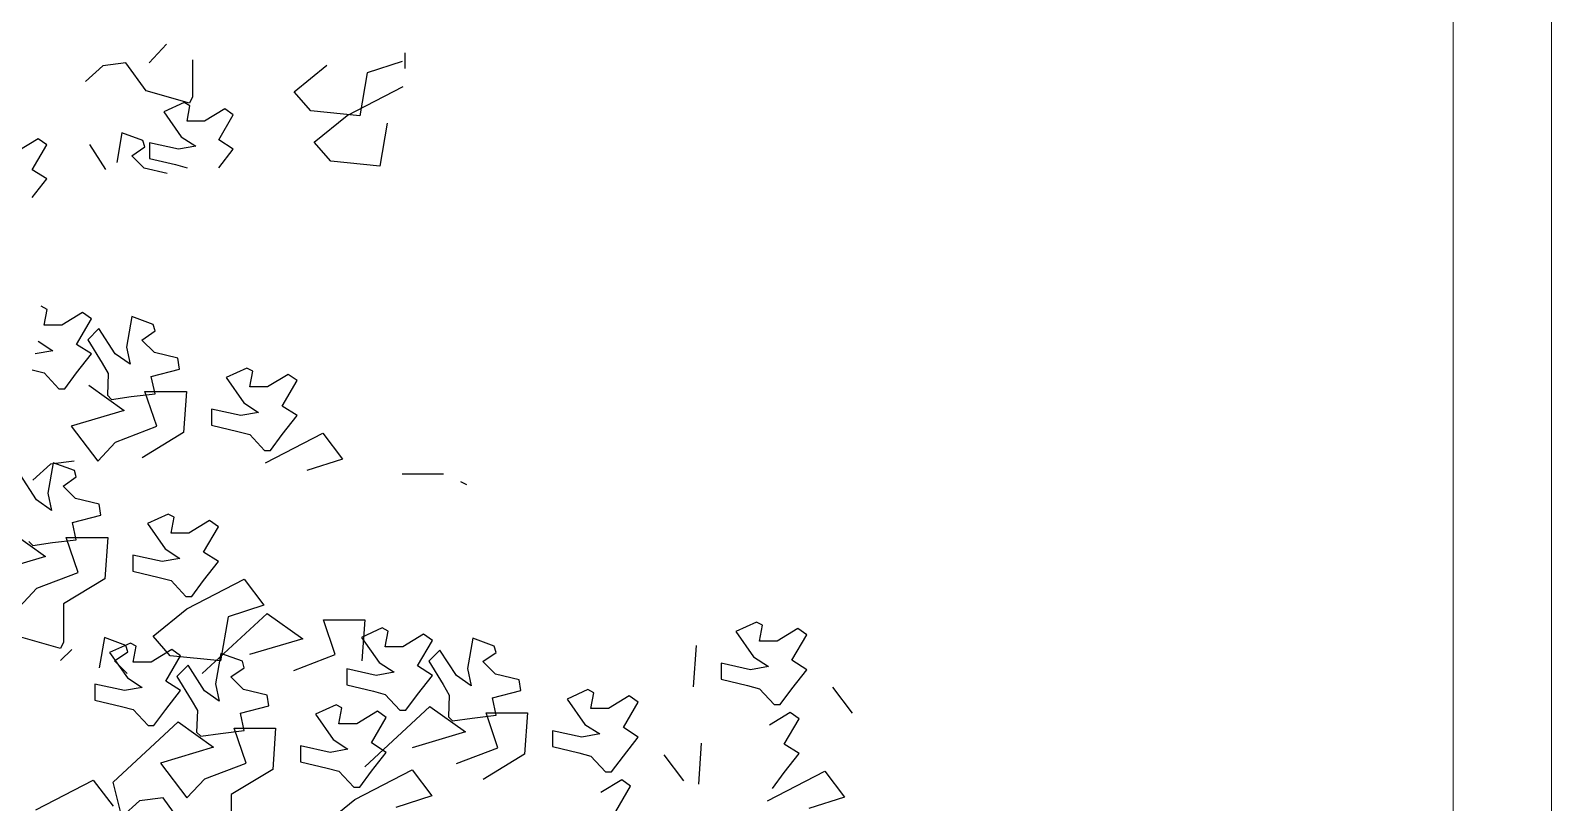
# Model space of a CAD drawing. Header units: metres. Extents: x -1655 to 449, y 40 to 361.
# Drawn here: x 192.099 to 192.871, y 59.02 to 59.412 of the extents above; entities that cross this region are included whole.
import ezdxf

# ---------------------------------------------------------------- set-up
doc = ezdxf.new("R2010")
doc.units = ezdxf.units.M
doc.header["$MEASUREMENT"] = 0
doc.layers.add('Layer5', color=31, linetype='Continuous', lineweight=9)
doc.layers.add('paisajismo', color=7, linetype='Continuous')

# ---------------------------------------------------------------- blocks, each defined once
blk = doc.blocks.new('A$C78ED2221')
at = {"layer": 'paisajismo', "color": 86}
for p, q in [((1.3266, 2.6002), (1.3185, 2.6046)), ((1.3225, 2.5788), (1.3266, 2.6002)), ((1.3748, 2.596), (1.3467, 2.5788)), ((1.3667, 2.5529), (1.3868, 2.5874)), ((1.3868, 2.5874), (1.3748, 2.596)), ((1.4416, 2.5906), (1.4343, 2.5492)), ((1.4706, 2.5798), (1.4416, 2.5906)), ((1.3467, 2.5788), (1.3225, 2.5788)), ((1.397, 2.5744), (1.3818, 2.5592)), ((1.4192, 2.5399), (1.397, 2.5744)), ((1.4552, 2.5588), (1.4732, 2.5711)), ((1.4732, 2.5711), (1.4706, 2.5798)), ((1.3346, 2.5443), (1.3104, 2.54)), ((1.3145, 2.5573), (1.3346, 2.5443)), ((1.3868, 2.54), (1.3667, 2.5529)), ((1.3818, 2.5592), (1.4013, 2.5275)), ((1.4343, 2.5492), (1.4394, 2.5259)), ((1.4723, 2.5417), (1.4552, 2.5588)), ((1.3667, 2.5142), (1.3868, 2.54)), ((1.4013, 2.5275), (1.4095, 2.5131)), ((1.4394, 2.5259), (1.4192, 2.5399)), ((1.5043, 2.534), (1.4723, 2.5417)), ((1.5067, 2.5194), (1.5043, 2.534)), ((1.3065, 2.5185), (1.3225, 2.5142)), ((1.3225, 2.5142), (1.3426, 2.4927)), ((1.3506, 2.4927), (1.3667, 2.5142)), ((1.4095, 2.5131), (1.4085, 2.4837)), ((1.4682, 2.5093), (1.5067, 2.5194)), ((1.4732, 2.4859), (1.4682, 2.5093)), ((1.598, 2.5207), (1.5699, 2.5078)), ((1.5699, 2.5078), (1.5939, 2.4734)), ((1.606, 2.5164), (1.598, 2.5207)), ((1.602, 2.495), (1.606, 2.5164)), ((1.6542, 2.5121), (1.6261, 2.495)), ((1.6461, 2.4691), (1.6662, 2.5036)), ((1.6662, 2.5036), (1.6542, 2.5121)), ((1.3426, 2.4927), (1.3506, 2.4927)), ((1.3834, 2.4976), (1.4315, 2.4631)), ((1.4085, 2.4837), (1.4142, 2.478)), ((1.4142, 2.478), (1.4408, 2.4819)), ((1.4408, 2.4819), (1.4732, 2.4859)), ((1.4596, 2.489), (1.5159, 2.489)), ((1.4758, 2.4416), (1.4596, 2.489)), ((1.5159, 2.489), (1.5119, 2.433)), ((1.6261, 2.495), (1.602, 2.495)), ((1.4315, 2.4631), (1.3592, 2.4416)), ((1.5899, 2.4561), (1.5498, 2.4648)), ((1.5498, 2.4648), (1.5498, 2.4433)), ((1.614, 2.4605), (1.5899, 2.4561)), ((1.5939, 2.4734), (1.614, 2.4605)), ((1.6662, 2.4561), (1.6461, 2.4691)), ((1.5498, 2.4433), (1.5859, 2.4347)), ((1.6461, 2.4304), (1.6662, 2.4561)), ((1.5119, 2.433), (1.4557, 2.3986)), ((1.5859, 2.4347), (1.602, 2.4304)), ((1.602, 2.4304), (1.6221, 2.4088)), ((1.6234, 2.3921), (1.7013, 2.4323)), ((1.6301, 2.4088), (1.6461, 2.4304)), ((1.7013, 2.4323), (1.7281, 2.3969)), ((1.6221, 2.4088), (1.6301, 2.4088)), ((1.3347, 2.3921), (1.3274, 2.3508)), ((1.3637, 2.3814), (1.3347, 2.3921)), ((1.3663, 2.3727), (1.3637, 2.3814)), ((1.7281, 2.3969), (1.6793, 2.3814)), ((1.809, 2.3772), (1.8652, 2.3772)), ((1.3123, 2.3415), (1.2901, 2.376)), ((1.3483, 2.3604), (1.3663, 2.3727)), ((1.3654, 2.3433), (1.3483, 2.3604)), ((1.8969, 2.3619), (1.8889, 2.3662)), ((1.3325, 2.3274), (1.3123, 2.3415)), ((1.3274, 2.3508), (1.3325, 2.3274)), ((1.3974, 2.3356), (1.3654, 2.3433)), ((1.3612, 2.3108), (1.3998, 2.321)), ((1.3998, 2.321), (1.3974, 2.3356)), ((1.4911, 2.3223), (1.463, 2.3094)), ((1.4991, 2.318), (1.4911, 2.3223)), ((1.4951, 2.2965), (1.4991, 2.318)), ((1.2765, 2.2991), (1.3246, 2.2647)), ((1.3663, 2.2875), (1.3612, 2.3108)), ((1.463, 2.3094), (1.487, 2.275)), ((1.5192, 2.2965), (1.4951, 2.2965)), ((1.5473, 2.3137), (1.5192, 2.2965)), ((1.5392, 2.2706), (1.5593, 2.3051)), ((1.5593, 2.3051), (1.5473, 2.3137)), ((1.3016, 2.2852), (1.3073, 2.2796)), ((1.3073, 2.2796), (1.3339, 2.2835)), ((1.3339, 2.2835), (1.3663, 2.2875)), ((1.3689, 2.2431), (1.3527, 2.2905)), ((1.3527, 2.2905), (1.409, 2.2905)), ((1.409, 2.2905), (1.405, 2.2345)), ((1.487, 2.275), (1.5071, 2.262)), ((1.3246, 2.2647), (1.2523, 2.2431)), ((1.4429, 2.2664), (1.4429, 2.2449)), ((1.483, 2.2577), (1.4429, 2.2664)), ((1.5071, 2.262), (1.483, 2.2577)), ((1.5593, 2.2577), (1.5392, 2.2706)), ((1.5392, 2.2319), (1.5593, 2.2577)), ((1.405, 2.2345), (1.3488, 2.2002)), ((1.4429, 2.2449), (1.479, 2.2363)), ((1.479, 2.2363), (1.4951, 2.2319)), ((1.5165, 2.1936), (1.5944, 2.2338)), ((1.5944, 2.2338), (1.6212, 2.1984)), ((1.4951, 2.2319), (1.5152, 2.2104)), ((1.5232, 2.2104), (1.5392, 2.2319)), ((1.4709, 2.1566), (1.5165, 2.1936)), ((1.5152, 2.2104), (1.5232, 2.2104)), ((1.6212, 2.1984), (1.5724, 2.1829)), ((1.5374, 2.1056), (1.6258, 2.1874)), ((1.5724, 2.1829), (1.5621, 2.123)), ((1.6258, 2.1874), (1.6739, 2.1529)), ((1.7182, 2.1314), (1.7021, 2.1788)), ((1.7021, 2.1788), (1.7583, 2.1788)), ((1.7583, 2.1788), (1.7543, 2.1228)), ((2.2905, 2.1755), (2.2624, 2.1626)), ((2.2985, 2.1712), (2.2905, 2.1755)), ((2.2945, 2.1497), (2.2985, 2.1712)), ((1.4046, 2.1546), (1.3973, 2.1133)), ((1.4336, 2.1438), (1.4046, 2.1546)), ((1.494, 2.1299), (1.4709, 2.1566)), ((1.6739, 2.1529), (1.6017, 2.1314)), ((1.782, 2.1678), (1.7538, 2.1548)), ((1.7538, 2.1548), (1.7779, 2.1205)), ((1.79, 2.1634), (1.782, 2.1678)), ((1.7859, 2.142), (1.79, 2.1634)), ((1.8382, 2.1592), (1.8101, 2.142)), ((1.8301, 2.1161), (1.8502, 2.1506)), ((1.8502, 2.1506), (1.8382, 2.1592)), ((1.905, 2.1538), (1.8977, 2.1124)), ((1.9341, 2.143), (1.905, 2.1538)), ((2.2624, 2.1626), (2.2865, 2.1282)), ((2.3186, 2.1497), (2.2945, 2.1497)), ((2.3468, 2.1669), (2.3186, 2.1497)), ((2.3386, 2.1239), (2.3587, 2.1583)), ((2.3587, 2.1583), (2.3468, 2.1669)), ((1.4398, 2.147), (1.4116, 2.1341)), ((1.4116, 2.1341), (1.4357, 2.0997)), ((1.4182, 2.1228), (1.4362, 2.1351)), ((1.4362, 2.1351), (1.4336, 2.1438)), ((1.4478, 2.1427), (1.4398, 2.147)), ((1.4437, 2.1213), (1.4478, 2.1427)), ((1.4879, 2.0954), (1.508, 2.1299)), ((1.5621, 2.123), (1.494, 2.1299)), ((1.508, 2.1299), (1.496, 2.1384)), ((1.5628, 2.133), (1.5555, 2.0917)), ((1.5919, 2.1223), (1.5628, 2.133)), ((1.662, 2.1099), (1.7182, 2.1314)), ((1.8101, 2.142), (1.7859, 2.142)), ((1.8604, 2.1376), (1.8452, 2.1224)), ((1.8827, 2.1031), (1.8604, 2.1376)), ((1.9186, 2.122), (1.9367, 2.1343)), ((1.9367, 2.1343), (1.9341, 2.143)), ((2.2084, 2.1438), (2.2044, 2.0878)), ((1.4353, 2.1057), (1.4182, 2.1228)), ((1.4679, 2.1213), (1.4437, 2.1213)), ((1.5182, 2.1169), (1.503, 2.1016)), ((1.5405, 2.0823), (1.5182, 2.1169)), ((1.5764, 2.1013), (1.5945, 2.1135)), ((1.5945, 2.1135), (1.5919, 2.1223)), ((1.7738, 2.1032), (1.7337, 2.1119)), ((1.7337, 2.1119), (1.7337, 2.0903)), ((1.7779, 2.1205), (1.798, 2.1075)), ((1.8502, 2.1032), (1.8301, 2.1161)), ((1.8452, 2.1224), (1.8647, 2.0907)), ((1.8977, 2.1124), (1.9028, 2.0891)), ((1.9357, 2.1049), (1.9186, 2.122)), ((2.2423, 2.1196), (2.2423, 2.0981)), ((2.2824, 2.1109), (2.2423, 2.1196)), ((2.3066, 2.1153), (2.2824, 2.1109)), ((2.2865, 2.1282), (2.3066, 2.1153)), ((2.3587, 2.1109), (2.3386, 2.1239)), ((2.3386, 2.0851), (2.3587, 2.1109)), ((1.4316, 2.0824), (1.3915, 2.0911)), ((1.3915, 2.0911), (1.3915, 2.0696)), ((1.4357, 2.0997), (1.4558, 2.0868)), ((1.508, 2.0824), (1.4879, 2.0954)), ((1.503, 2.1016), (1.5225, 2.07)), ((1.5555, 2.0917), (1.5606, 2.0683)), ((1.5935, 2.0842), (1.5764, 2.1013)), ((1.7337, 2.0903), (1.7699, 2.0817)), ((1.798, 2.1075), (1.7738, 2.1032)), ((1.8301, 2.0774), (1.8502, 2.1032)), ((1.8647, 2.0907), (1.873, 2.0763)), ((1.9028, 2.0891), (1.8827, 2.1031)), ((1.9678, 2.0972), (1.9357, 2.1049)), ((1.9702, 2.0826), (1.9678, 2.0972)), ((2.2423, 2.0981), (2.2784, 2.0895)), ((2.2784, 2.0895), (2.2945, 2.0851)), ((1.4558, 2.0868), (1.4316, 2.0824)), ((1.4879, 2.0567), (1.508, 2.0824)), ((1.5606, 2.0683), (1.5405, 2.0823)), ((1.6256, 2.0764), (1.5935, 2.0842)), ((1.628, 2.0619), (1.6256, 2.0764)), ((1.7699, 2.0817), (1.7859, 2.0774)), ((1.7859, 2.0774), (1.806, 2.0559)), ((1.814, 2.0559), (1.8301, 2.0774)), ((1.873, 2.0763), (1.872, 2.0469)), ((1.9316, 2.0725), (1.9702, 2.0826)), ((1.9366, 2.0491), (1.9316, 2.0725)), ((2.0614, 2.0839), (2.0333, 2.071)), ((2.0333, 2.071), (2.0574, 2.0366)), ((2.0694, 2.0796), (2.0614, 2.0839)), ((2.0654, 2.0581), (2.0694, 2.0796)), ((2.1177, 2.0753), (2.0895, 2.0581)), ((2.1296, 2.0667), (2.1177, 2.0753)), ((2.2945, 2.0851), (2.3146, 2.0636)), ((2.3226, 2.0636), (2.3386, 2.0851)), ((2.3938, 2.087), (2.4206, 2.0516)), ((1.5894, 2.0517), (1.628, 2.0619)), ((1.5944, 2.0284), (1.5894, 2.0517)), ((1.7192, 2.0632), (1.6911, 2.0503)), ((1.6911, 2.0503), (1.7152, 2.0159)), ((1.7272, 2.0589), (1.7192, 2.0632)), ((1.7232, 2.0374), (1.7272, 2.0589)), ((1.7755, 2.0546), (1.7473, 2.0374)), ((1.7584, 1.979), (1.8468, 2.0608)), ((1.7874, 2.046), (1.7755, 2.0546)), ((1.806, 2.0559), (1.814, 2.0559)), ((1.8468, 2.0608), (1.8949, 2.0263)), ((1.872, 2.0469), (1.8776, 2.0412)), ((1.9042, 2.0451), (1.9366, 2.0491)), ((1.9231, 2.0522), (1.9793, 2.0522)), ((1.9392, 2.0048), (1.9231, 2.0522)), ((1.9793, 2.0522), (1.9753, 1.9962)), ((2.0895, 2.0581), (2.0654, 2.0581)), ((2.1096, 2.0323), (2.1296, 2.0667)), ((2.3364, 2.0529), (2.3083, 2.0357)), ((2.3146, 2.0636), (2.3226, 2.0636)), ((2.3484, 2.0443), (2.3364, 2.0529)), ((1.562, 2.0244), (1.5944, 2.0284)), ((1.5809, 2.0314), (1.6371, 2.0314)), ((1.597, 1.984), (1.5809, 2.0314)), ((1.6371, 2.0314), (1.6331, 1.9754)), ((1.7473, 2.0374), (1.7232, 2.0374)), ((1.7674, 2.0115), (1.7874, 2.046)), ((1.8949, 2.0263), (1.8227, 2.0048)), ((1.8776, 2.0412), (1.9042, 2.0451)), ((2.0533, 2.0193), (2.0132, 2.028)), ((2.0132, 2.028), (2.0132, 2.0065)), ((2.0574, 2.0366), (2.0775, 2.0237)), ((2.1296, 2.0193), (2.1096, 2.0323)), ((2.3283, 2.0098), (2.3484, 2.0443)), ((1.7111, 1.9986), (1.671, 2.0073)), ((1.671, 2.0073), (1.671, 1.9858)), ((1.7152, 2.0159), (1.7353, 2.0029)), ((1.7874, 1.9986), (1.7674, 2.0115)), ((2.0132, 2.0065), (2.0493, 1.9979)), ((2.0775, 2.0237), (2.0533, 2.0193)), ((2.1096, 1.9935), (2.1296, 2.0193)), ((2.2155, 2.0112), (2.2116, 1.9552)), ((2.3484, 1.9969), (2.3283, 2.0098)), ((1.671, 1.9858), (1.7071, 1.9772)), ((1.7353, 2.0029), (1.7111, 1.9986)), ((1.7674, 1.9728), (1.7874, 1.9986)), ((1.883, 1.9833), (1.9392, 2.0048)), ((1.9753, 1.9962), (1.9191, 1.9618)), ((2.0493, 1.9979), (2.0654, 1.9935)), ((2.0654, 1.9935), (2.0855, 1.972)), ((2.0935, 1.972), (2.1096, 1.9935)), ((2.1647, 1.9954), (2.1915, 1.96)), ((2.3283, 1.9711), (2.3484, 1.9969)), ((1.5408, 1.9626), (1.597, 1.984)), ((1.6331, 1.9754), (1.5769, 1.9411)), ((1.7071, 1.9772), (1.7232, 1.9728)), ((1.7232, 1.9728), (1.7433, 1.9513)), ((1.7446, 1.9345), (1.8225, 1.9747)), ((1.7513, 1.9513), (1.7674, 1.9728)), ((1.8225, 1.9747), (1.8494, 1.9393)), ((2.0855, 1.972), (2.0935, 1.972)), ((2.3056, 1.9328), (2.3835, 1.973)), ((2.3122, 1.9496), (2.3283, 1.9711)), ((2.3835, 1.973), (2.4103, 1.9376)), ((1.3115, 1.9205), (1.3894, 1.9607)), ((1.7433, 1.9513), (1.7513, 1.9513)), ((2.1073, 1.9613), (2.0792, 1.9441)), ((2.0992, 1.9183), (2.1193, 1.9527)), ((2.1193, 1.9527), (2.1073, 1.9613)), ((1.5769, 1.9411), (1.5769, 1.8894)), ((1.6991, 1.8975), (1.7446, 1.9345)), ((1.8494, 1.9393), (1.8005, 1.9238)), ((1.5477, 0.187), (1.5718, 0.2129)), ((1.5156, 0.187), (1.4834, 0.1828)), ((1.5437, 0.1483), (1.5156, 0.187)), ((1.608, 0.1914), (1.608, 0.1397)), ((1.8995, 0.1888), (1.8507, 0.1734)), ((1.9028, 0.2009), (1.9028, 0.1794)), ((1.4834, 0.1828), (1.4594, 0.1612)), ((1.7492, 0.147), (1.7948, 0.1841)), ((1.8507, 0.1734), (1.8404, 0.1135)), ((1.6039, 0.1311), (1.5437, 0.1483)), ((1.7723, 0.1203), (1.7492, 0.147)), ((1.8227, 0.1142), (1.9006, 0.1544)), ((1.5966, 0.1318), (1.5685, 0.1189)), ((1.6046, 0.1275), (1.5966, 0.1318)), ((1.6006, 0.1061), (1.6046, 0.1275)), ((1.608, 0.1397), (1.6039, 0.1311)), ((1.5685, 0.1189), (1.5925, 0.0845)), ((1.6247, 0.1061), (1.6006, 0.1061)), ((1.6528, 0.1232), (1.6247, 0.1061)), ((1.6447, 0.0802), (1.6648, 0.1147)), ((1.6648, 0.1147), (1.6528, 0.1232)), ((1.8404, 0.1135), (1.7723, 0.1203)), ((1.7772, 0.0771), (1.8227, 0.1142)), ((1.8786, 0.1035), (1.8683, 0.0436)), ((1.5101, 0.0899), (1.5028, 0.0486)), ((1.5391, 0.0791), (1.5101, 0.0899)), ((1.5925, 0.0845), (1.6126, 0.0716)), ((1.3936, 0.0818), (1.3655, 0.0646)), ((1.3855, 0.0387), (1.4056, 0.0732)), ((1.4056, 0.0732), (1.3936, 0.0818)), ((1.4877, 0.0392), (1.4655, 0.0737)), ((1.5237, 0.0581), (1.5417, 0.0704)), ((1.5417, 0.0704), (1.5391, 0.0791)), ((1.5484, 0.0759), (1.5484, 0.0544)), ((1.5885, 0.0672), (1.5484, 0.0759)), ((1.6126, 0.0716), (1.5885, 0.0672)), ((1.6648, 0.0672), (1.6447, 0.0802)), ((1.6447, 0.0415), (1.6648, 0.0672)), ((1.8002, 0.0505), (1.7772, 0.0771)), ((1.5408, 0.041), (1.5237, 0.0581)), ((1.5484, 0.0544), (1.5845, 0.0458)), ((1.5845, 0.0458), (1.6006, 0.0415)), ((1.8683, 0.0436), (1.8002, 0.0505)), ((1.4056, 0.0258), (1.3855, 0.0387)), ((1.3855, 0), (1.4056, 0.0258)), ((1.5728, 0.0333), (1.5408, 0.041))]:
    blk.add_line(p, q, dxfattribs=at)
at = {"layer": 'paisajismo', "color": 64}
for p, q in [((1.3592, 2.4416), (1.3954, 2.3943)), ((1.4195, 2.4201), (1.4758, 2.4416)), ((1.3954, 2.3943), (1.4195, 2.4201)), ((1.3311, 2.39), (1.3071, 2.3685)), ((1.3633, 2.3943), (1.3311, 2.39)), ((1.3126, 2.2217), (1.3689, 2.2431)), ((1.2885, 2.1958), (1.3126, 2.2217)), ((1.3488, 2.2002), (1.3488, 2.1485)), ((1.3447, 2.1399), (1.2845, 2.1571)), ((1.3488, 2.1485), (1.3447, 2.1399)), ((1.36, 2.1384), (1.3448, 2.1232)), ((1.496, 2.1384), (1.4679, 2.1213)), ((1.3915, 2.0696), (1.4277, 2.061)), ((1.5225, 2.07), (1.5308, 2.0556)), ((1.4277, 2.061), (1.4437, 2.0567)), ((1.4437, 2.0567), (1.4638, 2.0351)), ((1.4718, 2.0351), (1.4879, 2.0567)), ((1.5308, 2.0556), (1.5298, 2.0261)), ((1.4162, 1.9583), (1.5046, 2.04)), ((1.4638, 2.0351), (1.4718, 2.0351)), ((1.5046, 2.04), (1.5527, 2.0056)), ((1.5298, 2.0261), (1.5354, 2.0205)), ((1.5527, 2.0056), (1.4805, 1.984)), ((1.5354, 2.0205), (1.562, 2.0244)), ((1.4805, 1.984), (1.5166, 1.9367)), ((1.3894, 1.9607), (1.4162, 1.9253)), ((1.4283, 1.9109), (1.4162, 1.9583)), ((1.5166, 1.9367), (1.5408, 1.9626)), ((1.4523, 1.9325), (1.4283, 1.9109)), ((1.4845, 1.9367), (1.4523, 1.9325)), ((1.5126, 1.898), (1.4845, 1.9367)), ((2.4103, 1.9376), (2.3614, 1.9221))]:
    blk.add_line(p, q, dxfattribs=at)

msp = doc.modelspace()

# ---------------------------------------------------------------- linework, layer by layer
at = {"layer": 'Layer5'}
for p, q in [((192.8714, 62.65783), (192.8714, 52.62867)), ((192.8214, 62.61705), (192.8214, 52.57867))]:
    msp.add_line(p, q, dxfattribs=at)

# ---------------------------------------------------------------- block references
for p, xscale, yscale, zscale in [((191.59302, 59.3273), 0.365719179165578, 0.365719179165578, 0.365719179165578), ((191.61142, 58.2985), 0.3737905403280332, 0.3737905403280332, 0.3737905403280332)]:
    msp.add_blockref('A$C78ED2221', p, dxfattribs=dict(xscale=xscale, yscale=yscale, zscale=zscale))

doc.saveas('drawing.dxf')
